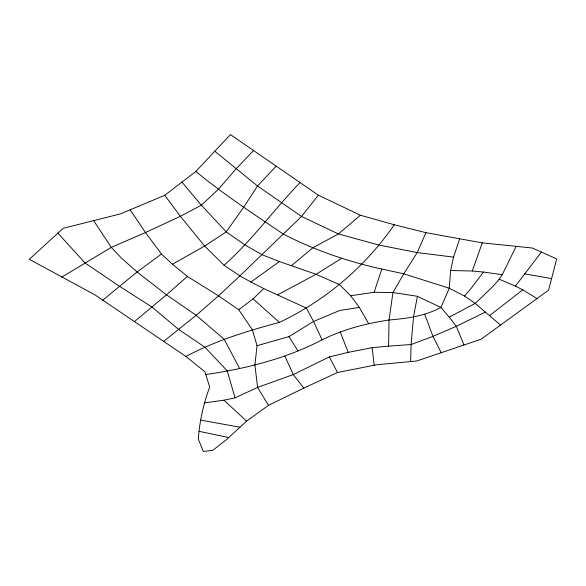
<?xml version="1.0" encoding="UTF-8"?>
<svg xmlns="http://www.w3.org/2000/svg" width="586" height="586" viewBox="0 0 586 586"><rect width="100%" height="100%" fill="white"/><g stroke="black" fill="none" stroke-linecap="round" stroke-linejoin="round"><path stroke-width="0.88" d="M204.47 402.912L223.955 400.187L235.03 397.843L257.591 387.441L293.264 374.579L329.332 356.911L348.209 352.354L372.139 347.674L388.584 346.136L389.038 320L392.95 292.546L403.754 273.809L417.225 252.573L425.934 232.664L482.249 242.868L532.344 248.032L556.7 258.939L548.599 290.136L481.165 339.191L416.683 361.005L376.571 364.763L337.507 372.513L303.841 388.078L268.498 405.344L246.596 421.122L226.328 439.734L212.733 450.392L203.298 451.403L198.28 438.973C199.628 421.224 203.474 403.761 209.678 387.075L204.954 371.795L185.93 356.456L95.152 294.992L29.3 259.312L63.244 228.291L120.467 213.883L164.747 195.292L195.849 171.456L230.459 134.597L318.359 195.211L360.441 215.23L394.268 224.775L425.934 232.664M410.647 361.591L411.116 344.524L413.496 317.048L417.408 296.289L392.95 292.546L374.124 292.297L350.677 295.769L339.528 284.635L316.081 274.292L279.427 261.561L261.81 254.617L245.109 245.014L226.247 231.866L201.342 205.203L181.909 182.019M459.607 238.956L453.571 257.115L450.612 270.534L449.257 288.239L440.914 307.452C424.909 316.103 406.904 318.506 389.038 320C365.95 323.465 343.059 329.435 322.073 339.821C285.887 358.771 245.915 368.719 205.708 374.564M130.143 209.766L145.496 232.547L161.502 254.038L172.445 264.235L187.374 276.431L218.541 295.849L238.751 309.76L252.441 329.969L257.034 345.711L254.917 365.144L257.591 387.441L268.498 405.344M374.124 292.297L381.823 269.047L403.754 273.809L449.257 288.239L464.544 296.047L475.202 303.431L500.459 325.04M450.612 270.534L472.301 271.01L482.249 242.868M417.408 296.289L440.914 307.452L449.22 317.143L475.202 303.431L493.222 286.144L499.191 279.207L502.261 274.695L516.141 246.354M502.261 274.695L483.472 272.05L471.371 288.07L464.544 296.047M394.268 224.775C365.342 266.689 325.413 300.596 279.405 322.41C247.314 330.944 215.348 340.788 185.93 356.456M499.191 279.207L515.402 286.107L541.391 252.083M318.359 195.211L301.512 216.454L239.864 275.889L218.541 295.849L196.142 315.29L163.648 341.389M299.885 182.678C273.97 209.634 252.083 240.319 224.05 265.209L204.653 246.061L180.4 216.315L164.747 195.292M275.969 166.38L257.547 185.996L243.666 207.188L226.247 231.866L204.653 246.061L172.445 264.235M253.423 150.646L236.004 168.929L218.424 189.278L201.342 205.203L180.4 216.315L145.496 232.547L111.289 247.351L61.874 277.061M238.751 309.76L253.071 298.845L263.759 288.59L306.419 308.126L313.547 321.465L322.073 339.821M187.374 276.431L166.497 294.839L134.421 321.633M360.441 215.23L338.393 233.931L312.887 247.775L291.403 265.714M102.697 300.193L137.073 271.97L161.502 254.038M489.588 315.605L522.749 289.858L536.952 298.53M224.05 265.209L239.864 275.889L250.911 282.027L279.427 261.561M341.572 258.411L316.081 274.292L277.53 294.875M257.034 345.711L288.927 336.628L313.547 321.465L339.741 310.485L359.328 307.423L368.631 323.582M485.523 312.045L456.318 326.299L432.973 336.349L411.116 344.524L388.584 346.136M472.301 271.01L483.472 272.05M453.571 257.115L417.225 252.573L378.849 245.043L338.393 233.931L301.512 216.454L257.547 185.996L214.696 151.144M524.763 273.86L551.631 278.606M200.485 420.074L239.96 427.201M199.123 431.333L228.686 437.537M381.823 269.047C347.63 261.546 314.36 250.119 283.221 234.041C253.562 213.949 223.508 194.296 195.849 171.456M515.402 286.107L522.749 289.858M250.911 282.027L263.759 288.59M253.071 298.845L279.405 322.41M223.955 400.187L246.596 421.122M57.765 233.03L85.16 263.085L119.302 286.166L152.023 307.071L178.715 329.5L204.946 347.22L227.265 370.887L235.03 397.843M303.841 388.078L293.264 374.579L284.884 356.127M449.22 317.143L456.318 326.299L463.98 345.022M350.677 295.769L359.328 307.423M93.621 220.6L111.289 247.351L121.112 257.789L137.073 271.97L166.497 294.839L196.142 315.29L224.167 339.235L239.645 368.557M288.927 336.628L297.981 350.926M329.332 356.911L337.507 372.513M441.221 352.721L432.973 336.349L424.718 314.279M340.195 331.793L348.209 352.354M372.139 347.674L374.154 365.261"/></g></svg>
